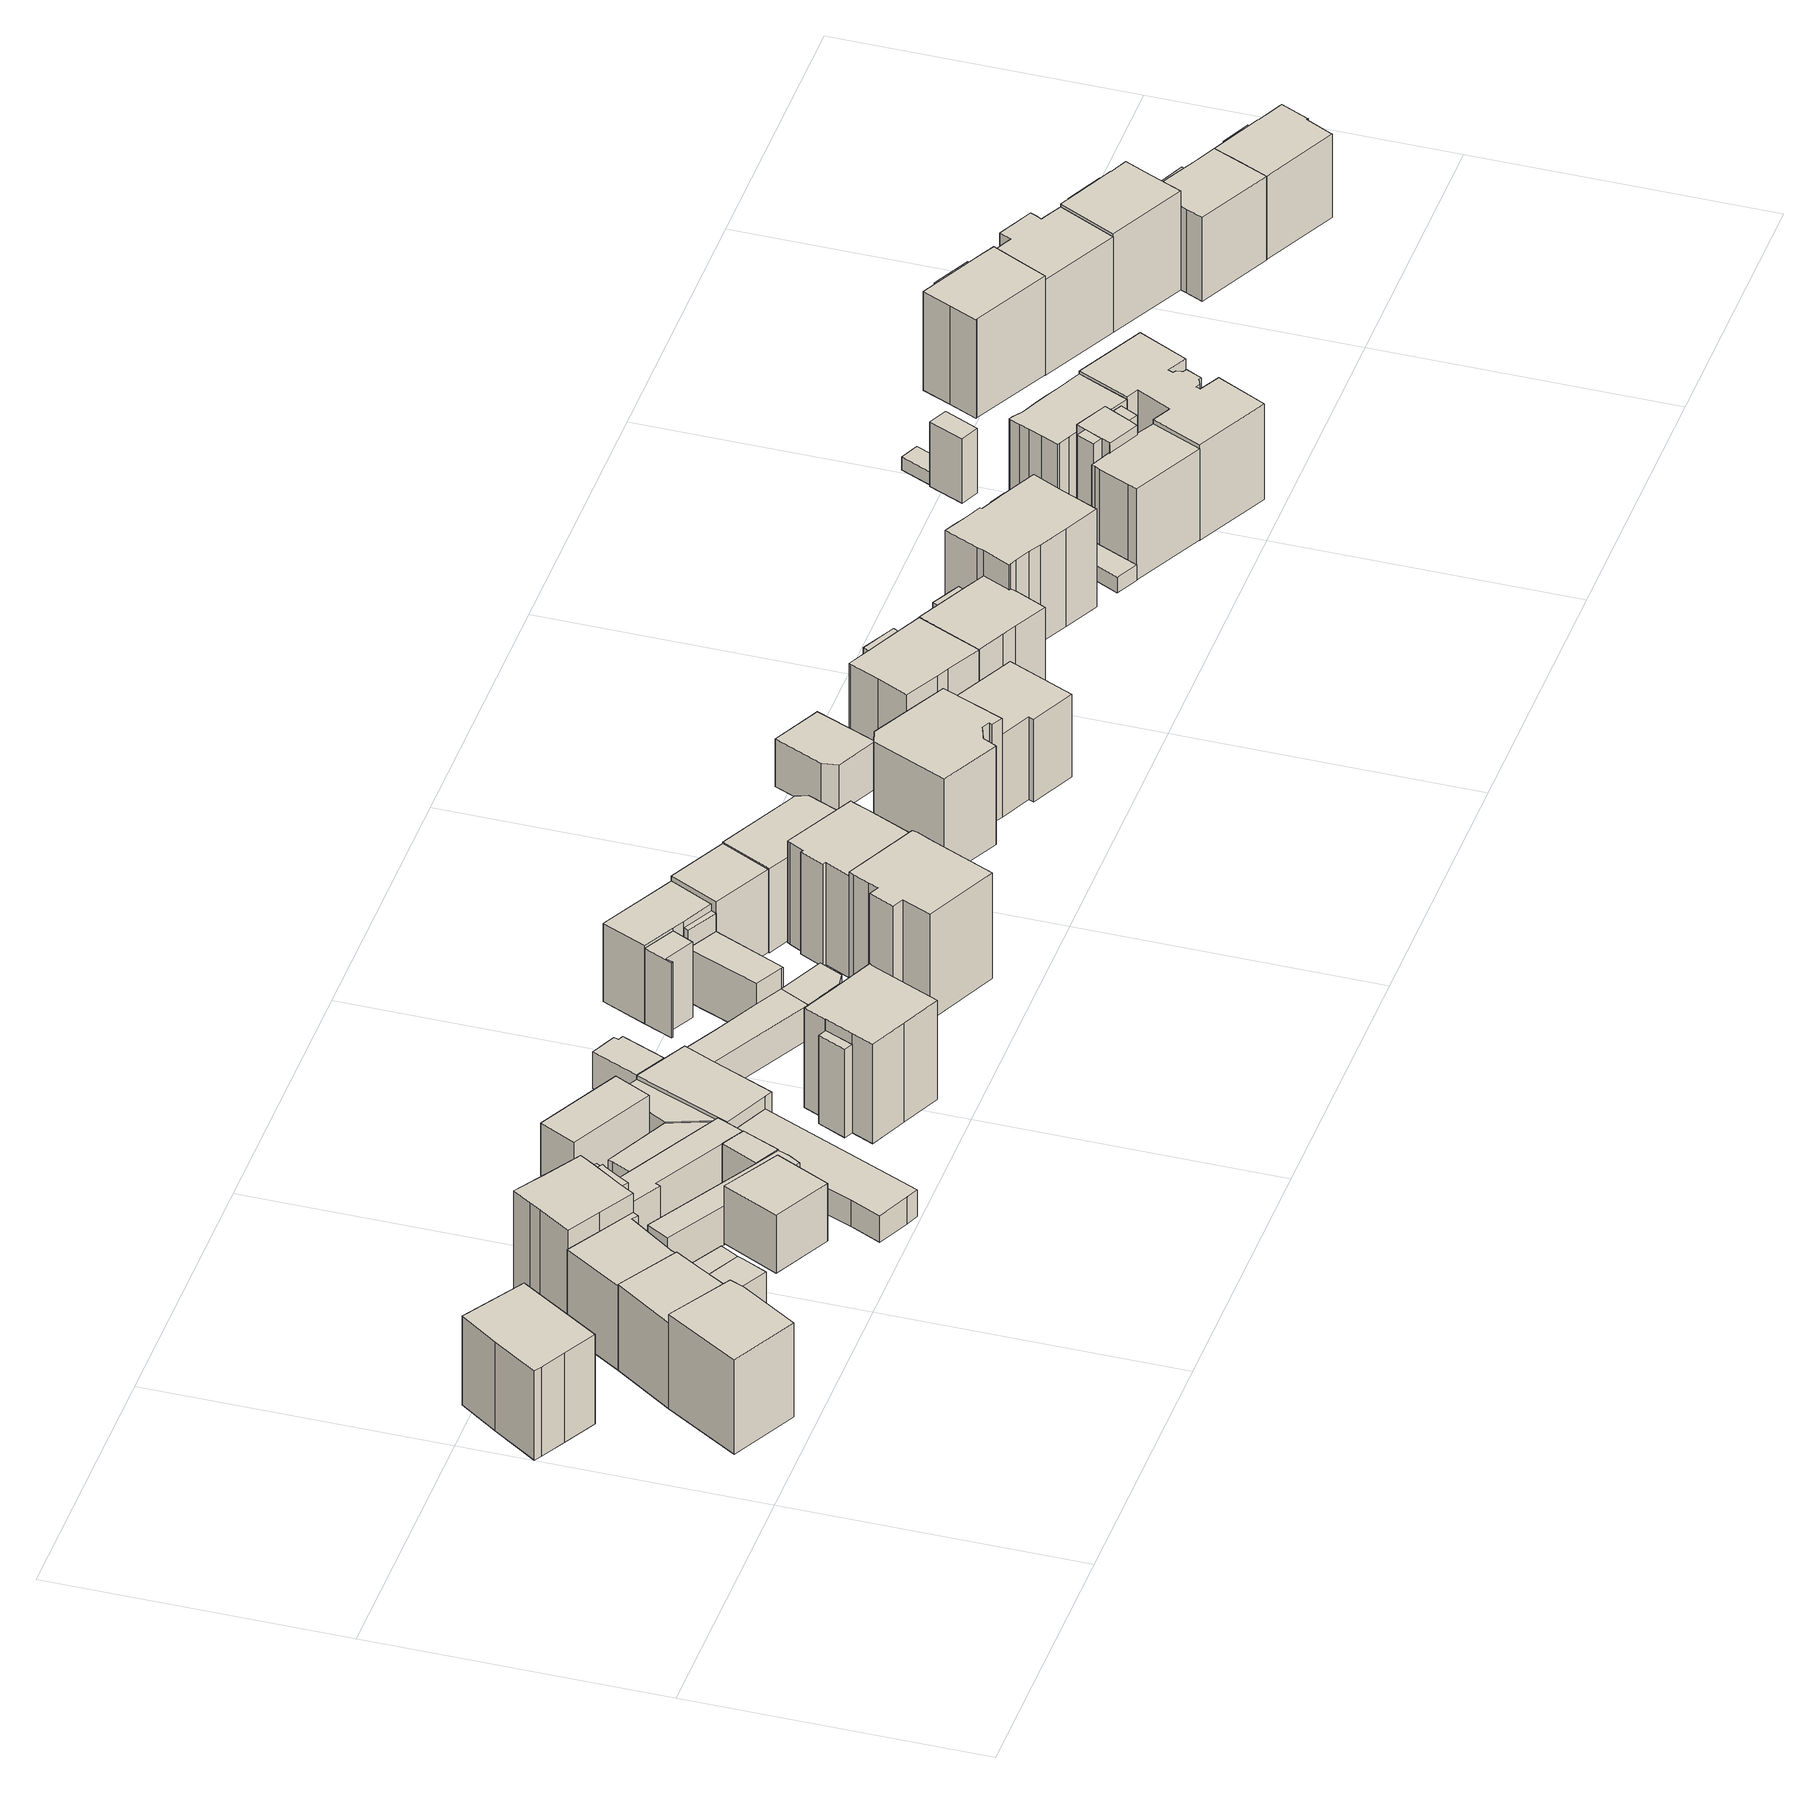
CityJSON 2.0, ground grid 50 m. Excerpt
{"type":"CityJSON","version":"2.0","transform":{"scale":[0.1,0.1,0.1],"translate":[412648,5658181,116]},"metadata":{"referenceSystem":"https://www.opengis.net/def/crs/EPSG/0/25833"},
"CityObjects":{
"building1":{"type":"Building","attributes":{"Dachtyp_tdc":"tdcHipAndGableRoof","Gemeindeschluessel":14612000,"Dachneigung":43.83,"QualitaetDacherkennung":58,"Geometrietyp2DReferenz":"3000","measuredHeight":19.87,"function":"31001_9998","roofType":"5000"},"geometry":[{"type":"Solid","lod":"1","boundaries":[[[[0,1,2,3,4,5,6]],[[7,8,9,10,11,12,13]],[[6,8,7,0]],[[5,9,8,6]],[[4,10,9,5]],[[3,11,10,4]],[[2,12,11,3]],[[1,13,12,2]],[[0,7,13,1]]]]}]},
"building2":{"type":"Building","attributes":{"Dachtyp_tdc":"tdcFreeFormRoof","Gemeindeschluessel":14612000,"Dachneigung":30.78,"QualitaetDacherkennung":81,"Geometrietyp2DReferenz":"3000","measuredHeight":19.62,"function":"31001_9998","roofType":"5000"},"geometry":[{"type":"Solid","lod":"1","boundaries":[[[[14,15,16,17,18]],[[19,20,21,22,23]],[[18,20,19,14]],[[17,21,20,18]],[[16,22,21,17]],[[15,23,22,16]],[[14,19,23,15]]]]}]},
"building3":{"type":"Building","attributes":{"Dachtyp_tdc":"tdcGableRoof","Gemeindeschluessel":14612000,"Dachneigung":15.34,"QualitaetDacherkennung":46,"Geometrietyp2DReferenz":"3000","measuredHeight":17.62,"function":"31001_9998","roofType":"3100"},"geometry":[{"type":"Solid","lod":"1","boundaries":[[[[24,25,26,27,28]],[[29,30,31,21,20]],[[28,30,29,24]],[[27,31,30,28]],[[26,21,31,27]],[[25,20,21,26]],[[24,29,20,25]]]]}]},
"building4":{"type":"Building","attributes":{"Dachtyp_tdc":"tdcPolyFlatRoof","Gemeindeschluessel":14612000,"Dachneigung":14.57,"QualitaetDacherkennung":54,"Geometrietyp2DReferenz":"3000","measuredHeight":4.86,"function":"31001_9998","roofType":"2100"},"geometry":[{"type":"Solid","lod":"1","boundaries":[[[[32,33,34,35,36,37]],[[38,39,40,41,42,43]],[[37,39,38,32]],[[36,40,39,37]],[[35,41,40,36]],[[34,42,41,35]],[[33,43,42,34]],[[32,38,43,33]]]]}]},
"building5":{"type":"Building","attributes":{"Dachtyp_tdc":"tdcGableRoof","Gemeindeschluessel":14612000,"Dachneigung":32.46,"QualitaetDacherkennung":53,"Geometrietyp2DReferenz":"3000","measuredHeight":18.03,"function":"31001_9998","roofType":"3100"},"geometry":[{"type":"Solid","lod":"1","boundaries":[[[[44,45,46,47,48,49,50,51,52,53]],[[54,55,30,56,29,57,58,59,60,61]],[[53,55,54,44]],[[52,30,55,53]],[[51,56,30,52]],[[50,29,56,51]],[[49,57,29,50]],[[48,58,57,49]],[[47,59,58,48]],[[46,60,59,47]],[[45,61,60,46]],[[44,54,61,45]]]]}]},
"building6":{"type":"Building","attributes":{"Dachtyp_tdc":"tdcPolyFlatRoof","Gemeindeschluessel":14612000,"Dachneigung":3.81,"QualitaetDacherkennung":83,"Geometrietyp2DReferenz":"3000","measuredHeight":7.12,"function":"31001_9998","roofType":"2100"},"geometry":[{"type":"Solid","lod":"1","boundaries":[[[[62,63,64,65,66]],[[67,68,69,70,71]],[[66,68,67,62]],[[65,69,68,66]],[[64,70,69,65]],[[63,71,70,64]],[[62,67,71,63]]]]}]},
"building7":{"type":"Building","attributes":{"Dachtyp_tdc":"tdcPolyFlatRoof","Gemeindeschluessel":14612000,"Dachneigung":2.77,"QualitaetDacherkennung":75,"Geometrietyp2DReferenz":"3000","measuredHeight":6.97,"function":"31001_9998","roofType":"2100"},"geometry":[{"type":"Solid","lod":"1","boundaries":[[[[66,65,72,73]],[[68,74,75,69]],[[73,74,68,66]],[[72,75,74,73]],[[65,69,75,72]],[[66,68,69,65]]]]}]},
"building8":{"type":"Building","attributes":{"Gemeindeschluessel":14612000,"Geometrietyp2DReferenz":"3000","function":"31001_9998","roofType":"9999"},"children":["building8-1","building8-2"]},
"building8-1":{"type":"BuildingPart","attributes":{"Dachtyp_tdc":"tdcGableRoof","Dachneigung":31.18,"QualitaetDacherkennung":73,"Geometrietyp2DReferenz":"3000","measuredHeight":21.24,"roofType":"3100"},"parents":["building8"],"geometry":[{"type":"Solid","lod":"1","boundaries":[[[[76,77,78,79,80,81,82,83,84,85,86]],[[87,88,89,90,91,92,93,60,94,58,95]],[[86,88,87,76]],[[85,89,88,86]],[[84,90,89,85]],[[83,91,90,84]],[[82,92,91,83]],[[81,93,92,82]],[[80,60,93,81]],[[79,94,60,80]],[[78,58,94,79]],[[77,95,58,78]],[[76,87,95,77]]]]}]},
"building8-2":{"type":"BuildingPart","attributes":{"Dachtyp_tdc":"tdcPolyFlatRoof","Dachneigung":25.65,"QualitaetDacherkennung":55,"Geometrietyp2DReferenz":"3000","measuredHeight":18.96,"roofType":"2100"},"parents":["building8"],"geometry":[{"type":"Solid","lod":"1","boundaries":[[[[96,97,98,99,100,101]],[[102,103,104,105,93,92]],[[101,102,92,96]],[[100,103,102,101]],[[99,104,103,100]],[[98,105,104,99]],[[97,93,105,98]],[[96,92,93,97]]]]}]},
"building9":{"type":"Building","attributes":{"Dachtyp_tdc":"tdcPolyFlatRoof","Gemeindeschluessel":14612000,"Dachneigung":0,"QualitaetDacherkennung":33,"Geometrietyp2DReferenz":"3000","measuredHeight":17.82,"function":"31001_9998","roofType":"1000"},"geometry":[{"type":"Solid","lod":"1","boundaries":[[[[106,107,108,109]],[[92,91,110,102]],[[109,91,92,106]],[[108,110,91,109]],[[107,102,110,108]],[[106,92,102,107]]]]}]},
"building10":{"type":"Building","attributes":{"Dachtyp_tdc":"tdcGableRoof","Gemeindeschluessel":14612000,"Dachneigung":32.48,"QualitaetDacherkennung":79,"Geometrietyp2DReferenz":"3000","measuredHeight":12.64,"function":"31001_9998","roofType":"3100"},"geometry":[{"type":"Solid","lod":"1","boundaries":[[[[111,112,113,114]],[[115,116,117,118]],[[114,116,115,111]],[[113,117,116,114]],[[112,118,117,113]],[[111,115,118,112]]]]}]},
"building11":{"type":"Building","attributes":{"Dachtyp_tdc":"tdcPolyFlatRoof","Gemeindeschluessel":14612000,"Dachneigung":46.85,"QualitaetDacherkennung":75,"Geometrietyp2DReferenz":"3000","measuredHeight":7.08,"function":"31001_9998","roofType":"2100"},"geometry":[{"type":"Solid","lod":"1","boundaries":[[[[119,120,121,122]],[[123,124,125,126]],[[122,124,123,119]],[[121,125,124,122]],[[120,126,125,121]],[[119,123,126,120]]]]}]},
"building12":{"type":"Building","attributes":{"Dachtyp_tdc":"tdcPolyFlatRoof","Gemeindeschluessel":14612000,"Dachneigung":2.74,"QualitaetDacherkennung":76,"Geometrietyp2DReferenz":"3000","measuredHeight":7.4,"function":"31001_9998","roofType":"2100"},"geometry":[{"type":"Solid","lod":"1","boundaries":[[[[127,128,129,130,131,132,133,134]],[[135,136,137,138,139,140,141,142]],[[134,136,135,127]],[[133,137,136,134]],[[132,138,137,133]],[[131,139,138,132]],[[130,140,139,131]],[[129,141,140,130]],[[128,142,141,129]],[[127,135,142,128]]]]}]},
"building13":{"type":"Building","attributes":{"Dachtyp_tdc":"tdcGableRoof","Gemeindeschluessel":14612000,"Dachneigung":26.68,"QualitaetDacherkennung":18,"Geometrietyp2DReferenz":"3000","measuredHeight":5.26,"function":"31001_9998","roofType":"3100"},"geometry":[{"type":"Solid","lod":"1","boundaries":[[[[143,144,145,146]],[[147,148,149,150]],[[146,148,147,143]],[[145,149,148,146]],[[144,150,149,145]],[[143,147,150,144]]]]}]},
"building14":{"type":"Building","attributes":{"Dachtyp_tdc":"tdcPolyFlatRoof","Gemeindeschluessel":14612000,"Dachneigung":6.48,"QualitaetDacherkennung":71,"Geometrietyp2DReferenz":"3000","measuredHeight":7.68,"function":"31001_9998","roofType":"2100"},"geometry":[{"type":"Solid","lod":"1","boundaries":[[[[151,152,153,154,155,156,157,158,159,160]],[[161,162,123,126,163,164,165,166,167,168]],[[160,162,161,151]],[[159,123,162,160]],[[158,126,123,159]],[[157,163,126,158]],[[156,164,163,157]],[[155,165,164,156]],[[154,166,165,155]],[[153,167,166,154]],[[152,168,167,153]],[[151,161,168,152]]]]}]},
"building15":{"type":"Building","attributes":{"Dachtyp_tdc":"tdcPolyFlatRoof","Gemeindeschluessel":14612000,"Dachneigung":2.71,"QualitaetDacherkennung":84,"Geometrietyp2DReferenz":"3000","measuredHeight":5.22,"function":"31001_9998","roofType":"2100"},"geometry":[{"type":"Solid","lod":"1","boundaries":[[[[169,170,171,172,173,174,175,176,177,178]],[[179,180,181,182,183,184,185,186,187,188]],[[178,180,179,169]],[[177,181,180,178]],[[176,182,181,177]],[[175,183,182,176]],[[174,184,183,175]],[[173,185,184,174]],[[172,186,185,173]],[[171,187,186,172]],[[170,188,187,171]],[[169,179,188,170]]]]}]},
"building16":{"type":"Building","attributes":{"Dachtyp_tdc":"tdcPolyFlatRoof","Gemeindeschluessel":14612000,"Dachneigung":3.63,"QualitaetDacherkennung":85,"Geometrietyp2DReferenz":"3000","measuredHeight":7.56,"function":"31001_9998","roofType":"2100"},"geometry":[{"type":"Solid","lod":"1","boundaries":[[[[189,190,191,192]],[[168,167,140,139]],[[192,167,168,189]],[[191,140,167,192]],[[190,139,140,191]],[[189,168,139,190]]]]}]},
"building17":{"type":"Building","attributes":{"Dachtyp_tdc":"tdcPolyFlatRoof","Gemeindeschluessel":14612000,"Dachneigung":0,"QualitaetDacherkennung":10,"Geometrietyp2DReferenz":"3000","measuredHeight":6.53,"function":"31001_9998","roofType":"1000"},"geometry":[{"type":"Solid","lod":"1","boundaries":[[[[193,194,195,196,197]],[[147,150,198,199,200]],[[197,150,147,193]],[[196,198,150,197]],[[195,199,198,196]],[[194,200,199,195]],[[193,147,200,194]]]]}]},
"building18":{"type":"Building","attributes":{"Dachtyp_tdc":"tdcPolyFlatRoof","Gemeindeschluessel":14612000,"Dachneigung":30.74,"QualitaetDacherkennung":47,"Geometrietyp2DReferenz":"3000","measuredHeight":11.88,"function":"31001_9998","roofType":"2100"},"geometry":[{"type":"Solid","lod":"1","boundaries":[[[[201,202,203,204,205]],[[206,207,208,209,210]],[[205,207,206,201]],[[204,208,207,205]],[[203,209,208,204]],[[202,210,209,203]],[[201,206,210,202]]]]}]},
"building19":{"type":"Building","attributes":{"Dachtyp_tdc":"tdcPolyFlatRoof","Gemeindeschluessel":14612000,"Dachneigung":0,"QualitaetDacherkennung":12,"Geometrietyp2DReferenz":"3000","measuredHeight":6.58,"function":"31001_9998","roofType":"1000"},"geometry":[{"type":"Solid","lod":"1","boundaries":[[[[211,212,213,214,215]],[[216,217,218,219,220]],[[215,217,216,211]],[[214,218,217,215]],[[213,219,218,214]],[[212,220,219,213]],[[211,216,220,212]]]]}]},
"building20":{"type":"Building","attributes":{"Dachtyp_tdc":"tdcPolyFlatRoof","Gemeindeschluessel":14612000,"Dachneigung":0,"QualitaetDacherkennung":79,"Geometrietyp2DReferenz":"3000","measuredHeight":7.33,"function":"31001_9998","roofType":"1000"},"geometry":[{"type":"Solid","lod":"1","boundaries":[[[[221,222,223,224,225,226,227,228]],[[229,186,185,220,219,230,231,232]],[[228,186,229,221]],[[227,185,186,228]],[[226,220,185,227]],[[225,219,220,226]],[[224,230,219,225]],[[223,231,230,224]],[[222,232,231,223]],[[221,229,232,222]]]]}]},
"building21":{"type":"Building","attributes":{"Gemeindeschluessel":14612000,"Geometrietyp2DReferenz":"3000","function":"31001_9998","roofType":"9999"},"children":["building21-1","building21-2"]},
"building21-1":{"type":"BuildingPart","attributes":{"Dachtyp_tdc":"tdcPolyFlatRoof","Dachneigung":13.12,"QualitaetDacherkennung":44,"Geometrietyp2DReferenz":"3000","measuredHeight":16.74,"roofType":"2100"},"parents":["building21"],"geometry":[{"type":"Solid","lod":"1","boundaries":[[[[233,234,235,236,237]],[[238,239,240,241,242]],[[237,239,238,233]],[[236,240,239,237]],[[235,241,240,236]],[[234,242,241,235]],[[233,238,242,234]]]]}]},
"building21-2":{"type":"BuildingPart","attributes":{"Dachtyp_tdc":"tdcGableRoof","Dachneigung":34.16,"QualitaetDacherkennung":60,"Geometrietyp2DReferenz":"3000","measuredHeight":21.2,"roofType":"3100"},"parents":["building21"],"geometry":[{"type":"Solid","lod":"1","boundaries":[[[[243,244,245,246,247,248,249,250,251,252,253]],[[254,255,256,257,241,240,239,258,259,260,261]],[[253,255,254,243]],[[252,256,255,253]],[[251,257,256,252]],[[250,241,257,251]],[[249,240,241,250]],[[248,239,240,249]],[[247,258,239,248]],[[246,259,258,247]],[[245,260,259,246]],[[244,261,260,245]],[[243,254,261,244]]]]}]},
"building22":{"type":"Building","attributes":{"Dachtyp_tdc":"tdcPolyFlatRoof","Gemeindeschluessel":14612000,"Dachneigung":7,"QualitaetDacherkennung":64,"Geometrietyp2DReferenz":"3000","measuredHeight":7.24,"function":"31001_9998","roofType":"2100"},"geometry":[{"type":"Solid","lod":"1","boundaries":[[[[262,263,264,265,266,267,268]],[[269,270,271,272,273,274,275]],[[268,270,269,262]],[[267,271,270,268]],[[266,272,271,267]],[[265,273,272,266]],[[264,274,273,265]],[[263,275,274,264]],[[262,269,275,263]]]]}]},
"building23":{"type":"Building","attributes":{"Dachtyp_tdc":"tdcPolyFlatRoof","Gemeindeschluessel":14612000,"Dachneigung":0,"QualitaetDacherkennung":48,"Geometrietyp2DReferenz":"3000","measuredHeight":6.42,"function":"31001_9998","roofType":"1000"},"geometry":[{"type":"Solid","lod":"1","boundaries":[[[[276,277,278,279,280,281]],[[282,283,284,285,286,287]],[[281,283,282,276]],[[280,284,283,281]],[[279,285,284,280]],[[278,286,285,279]],[[277,287,286,278]],[[276,282,287,277]]]]}]},
"building24":{"type":"Building","attributes":{"Dachtyp_tdc":"tdcPolyFlatRoof","Gemeindeschluessel":14612000,"Dachneigung":0,"QualitaetDacherkennung":83,"Geometrietyp2DReferenz":"3000","measuredHeight":3.41,"function":"31001_9998","roofType":"1000"},"geometry":[{"type":"Solid","lod":"1","boundaries":[[[[288,289,290,291,292,293]],[[294,295,296,297,298,299]],[[293,295,294,288]],[[292,296,295,293]],[[291,297,296,292]],[[290,298,297,291]],[[289,299,298,290]],[[288,294,299,289]]]]}]},
"building25":{"type":"Building","attributes":{"Dachtyp_tdc":"tdcPolyFlatRoof","Gemeindeschluessel":14612000,"Dachneigung":0,"QualitaetDacherkennung":58,"Geometrietyp2DReferenz":"3000","measuredHeight":6.44,"function":"31001_9998","roofType":"1000"},"geometry":[{"type":"Solid","lod":"1","boundaries":[[[[277,300,301,302,303,278]],[[287,286,304,305,306,307]],[[278,286,287,277]],[[303,304,286,278]],[[302,305,304,303]],[[301,306,305,302]],[[300,307,306,301]],[[277,287,307,300]]]]}]},
"building26":{"type":"Building","attributes":{"Dachtyp_tdc":"tdcPolyFlatRoof","Gemeindeschluessel":14612000,"Dachneigung":22.92,"QualitaetDacherkennung":73,"Geometrietyp2DReferenz":"3000","measuredHeight":11.26,"function":"31001_9998","roofType":"2100"},"geometry":[{"type":"Solid","lod":"1","boundaries":[[[[308,309,310,311,312]],[[313,314,315,316,317]],[[312,314,313,308]],[[311,315,314,312]],[[310,316,315,311]],[[309,317,316,310]],[[308,313,317,309]]]]}]},
"building27":{"type":"Building","attributes":{"Gemeindeschluessel":14612000,"Geometrietyp2DReferenz":"3000","function":"31001_9998","roofType":"9999"},"children":["building27-1","building27-2","building27-3"]},
"building27-1":{"type":"BuildingPart","attributes":{"Dachtyp_tdc":"tdcPolyFlatRoof","Dachneigung":29.05,"QualitaetDacherkennung":44,"Geometrietyp2DReferenz":"3000","measuredHeight":15.56,"roofType":"2100"},"parents":["building27"],"geometry":[{"type":"Solid","lod":"1","boundaries":[[[[318,319,320,321,322,323]],[[324,325,326,327,328,329]],[[323,325,324,318]],[[322,326,325,323]],[[321,327,326,322]],[[320,328,327,321]],[[319,329,328,320]],[[318,324,329,319]]]]}]},
"building27-2":{"type":"BuildingPart","attributes":{"Dachtyp_tdc":"tdcGableRoof","Dachneigung":30.24,"QualitaetDacherkennung":71,"Geometrietyp2DReferenz":"3000","measuredHeight":16.05,"roofType":"3100"},"parents":["building27"],"geometry":[{"type":"Solid","lod":"1","boundaries":[[[[330,331,332,333,334,335,336]],[[337,338,325,324,339,340,341]],[[336,338,337,330]],[[335,325,338,336]],[[334,324,325,335]],[[333,339,324,334]],[[332,340,339,333]],[[331,341,340,332]],[[330,337,341,331]]]]}]},
"building27-3":{"type":"BuildingPart","attributes":{"Dachtyp_tdc":"tdcPolyFlatRoof","Dachneigung":48.49,"QualitaetDacherkennung":27,"Geometrietyp2DReferenz":"3000","measuredHeight":14.07,"roofType":"2100"},"parents":["building27"],"geometry":[{"type":"Solid","lod":"1","boundaries":[[[[342,343,344,345]],[[346,338,337,347]],[[345,338,346,342]],[[344,337,338,345]],[[343,347,337,344]],[[342,346,347,343]]]]}]},
"building28":{"type":"Building","attributes":{"Dachtyp_tdc":"tdcFreeFormRoof","Gemeindeschluessel":14612000,"Dachneigung":34.97,"QualitaetDacherkennung":68,"Geometrietyp2DReferenz":"3000","measuredHeight":22.95,"function":"31001_9998","roofType":"5000"},"geometry":[{"type":"Solid","lod":"1","boundaries":[[[[348,349,350,351,352,353,354,355,356,357,358,359]],[[360,361,362,363,364,365,366,367,368,369,370,371]],[[359,361,360,348]],[[358,362,361,359]],[[357,363,362,358]],[[356,364,363,357]],[[355,365,364,356]],[[354,366,365,355]],[[353,367,366,354]],[[352,368,367,353]],[[351,369,368,352]],[[350,370,369,351]],[[349,371,370,350]],[[348,360,371,349]]]]}]},
"building29":{"type":"Building","attributes":{"Dachtyp_tdc":"tdcGableRoof","Gemeindeschluessel":14612000,"Dachneigung":12.14,"QualitaetDacherkennung":58,"Geometrietyp2DReferenz":"3000","measuredHeight":16.21,"function":"31001_9998","roofType":"3100"},"geometry":[{"type":"Solid","lod":"1","boundaries":[[[[372,373,374,375]],[[376,316,377,378]],[[375,316,376,372]],[[374,377,316,375]],[[373,378,377,374]],[[372,376,378,373]]]]}]},
"building30":{"type":"Building","attributes":{"Dachtyp_tdc":"tdcFreeFormRoof","Gemeindeschluessel":14612000,"Dachneigung":29.93,"QualitaetDacherkennung":79,"Geometrietyp2DReferenz":"3000","measuredHeight":21.31,"function":"31001_9998","roofType":"5000"},"geometry":[{"type":"Solid","lod":"1","boundaries":[[[[379,380,381,382,383,384,385,386,387,388,389,390]],[[391,392,393,394,395,396,397,398,399,367,366,400]],[[390,392,391,379]],[[389,393,392,390]],[[388,394,393,389]],[[387,395,394,388]],[[386,396,395,387]],[[385,397,396,386]],[[384,398,397,385]],[[383,399,398,384]],[[382,367,399,383]],[[381,366,367,382]],[[380,400,366,381]],[[379,391,400,380]]]]}]},
"building31":{"type":"Building","attributes":{"Dachtyp_tdc":"tdcPolyFlatRoof","Gemeindeschluessel":14612000,"Dachneigung":2.85,"QualitaetDacherkennung":61,"Geometrietyp2DReferenz":"3000","measuredHeight":15.98,"function":"31001_9998","roofType":"2100"},"geometry":[{"type":"Solid","lod":"1","boundaries":[[[[401,402,403,404,405,406,407,408,409,410]],[[411,412,413,414,415,416,417,418,419,420]],[[410,412,411,401]],[[409,413,412,410]],[[408,414,413,409]],[[407,415,414,408]],[[406,416,415,407]],[[405,417,416,406]],[[404,418,417,405]],[[403,419,418,404]],[[402,420,419,403]],[[401,411,420,402]]]]}]},
"building32":{"type":"Building","attributes":{"Dachtyp_tdc":"tdcFreeFormRoof","Gemeindeschluessel":14612000,"Dachneigung":11.11,"QualitaetDacherkennung":34,"Geometrietyp2DReferenz":"3000","measuredHeight":20.57,"function":"31001_9998","roofType":"5000"},"geometry":[{"type":"Solid","lod":"1","boundaries":[[[[421,422,423,424,425,426,427,428,429,430]],[[431,432,433,434,435,436,437,438,439,440]],[[430,432,431,421]],[[429,433,432,430]],[[428,434,433,429]],[[427,435,434,428]],[[426,436,435,427]],[[425,437,436,426]],[[424,438,437,425]],[[423,439,438,424]],[[422,440,439,423]],[[421,431,440,422]]]]}]},
"building33":{"type":"Building","attributes":{"Dachtyp_tdc":"tdcFreeFormRoof","Gemeindeschluessel":14612000,"Dachneigung":34.84,"QualitaetDacherkennung":68,"Geometrietyp2DReferenz":"3000","measuredHeight":10.63,"function":"31001_9998","roofType":"5000"},"geometry":[{"type":"Solid","lod":"1","boundaries":[[[[441,442,443,444,445,446]],[[447,448,449,450,451,452]],[[446,448,447,441]],[[445,449,448,446]],[[444,450,449,445]],[[443,451,450,444]],[[442,452,451,443]],[[441,447,452,442]]]]}]},
"building34":{"type":"Building","attributes":{"Dachtyp_tdc":"tdcFreeFormRoof","Gemeindeschluessel":14612000,"Dachneigung":29.26,"QualitaetDacherkennung":76,"Geometrietyp2DReferenz":"3000","measuredHeight":17.23,"function":"31001_9998","roofType":"5000"},"geometry":[{"type":"Solid","lod":"1","boundaries":[[[[453,454,455,456,457,458]],[[435,434,459,460,461,462]],[[458,434,435,453]],[[457,459,434,458]],[[456,460,459,457]],[[455,461,460,456]],[[454,462,461,455]],[[453,435,462,454]]]]}]},
"building35":{"type":"Building","attributes":{"Gemeindeschluessel":14612000,"Geometrietyp2DReferenz":"3000","function":"31001_9998","roofType":"9999"},"children":["building35-1","building35-2"]},
"building35-1":{"type":"BuildingPart","attributes":{"Dachtyp_tdc":"tdcGableRoof","Dachneigung":40.13,"QualitaetDacherkennung":74,"Geometrietyp2DReferenz":"3000","measuredHeight":16.15,"roofType":"3100"},"parents":["building35"],"geometry":[{"type":"Solid","lod":"1","boundaries":[[[[463,464,465,466,467,468,469,470,471,472,473]],[[474,475,476,477,478,479,480,481,482,483,484]],[[472,475,474,473]],[[471,476,475,472]],[[470,477,476,471]],[[469,478,477,470]],[[468,479,478,469]],[[467,480,479,468]],[[466,481,480,467]],[[465,482,481,466]],[[464,483,482,465]],[[463,484,483,464]],[[473,474,484,463]]]]}]},
"building35-2":{"type":"BuildingPart","attributes":{"Dachtyp_tdc":"tdcPolyFlatRoof","Dachneigung":25.84,"QualitaetDacherkennung":57,"Geometrietyp2DReferenz":"3000","measuredHeight":13.7,"roofType":"2100"},"parents":["building35"],"geometry":[{"type":"Solid","lod":"1","boundaries":[[[[485,486,487,488,489,490]],[[475,474,491,492,493,494]],[[489,474,475,490]],[[488,491,474,489]],[[487,492,491,488]],[[486,493,492,487]],[[485,494,493,486]],[[490,475,494,485]]]]}]},
"building36":{"type":"Building","attributes":{"Gemeindeschluessel":14612000,"Geometrietyp2DReferenz":"3000","function":"31001_9998","roofType":"9999"},"children":["building36-1","building36-2"]},
"building36-1":{"type":"BuildingPart","attributes":{"Dachtyp_tdc":"tdcPolyFlatRoof","Dachneigung":25.95,"QualitaetDacherkennung":52,"Geometrietyp2DReferenz":"3000","measuredHeight":13.47,"roofType":"2100"},"parents":["building36"],"geometry":[{"type":"Solid","lod":"1","boundaries":[[[[495,496,497,498,499,500]],[[501,502,503,504,505,506]],[[499,502,501,500]],[[498,503,502,499]],[[497,504,503,498]],[[496,505,504,497]],[[495,506,505,496]],[[500,501,506,495]]]]}]},
"building36-2":{"type":"BuildingPart","attributes":{"Dachtyp_tdc":"tdcGableRoof","Dachneigung":40.02,"QualitaetDacherkennung":76,"Geometrietyp2DReferenz":"3000","measuredHeight":16.13,"roofType":"3100"},"parents":["building36"],"geometry":[{"type":"Solid","lod":"1","boundaries":[[[[507,508,509,510,511,512,513,514,515,516,517,518]],[[501,519,520,521,522,523,524,525,478,526,476,502]],[[518,501,502,507]],[[517,519,501,518]],[[516,520,519,517]],[[515,521,520,516]],[[514,522,521,515]],[[513,523,522,514]],[[512,524,523,513]],[[511,525,524,512]],[[510,478,525,511]],[[509,526,478,510]],[[508,476,526,509]],[[507,502,476,508]]]]}]},
"building37":{"type":"Building","attributes":{"Dachtyp_tdc":"tdcGableRoof","Gemeindeschluessel":14612000,"Dachneigung":32.98,"QualitaetDacherkennung":72,"Geometrietyp2DReferenz":"3000","measuredHeight":20.44,"function":"31001_9998","roofType":"3100"},"geometry":[{"type":"Solid","lod":"1","boundaries":[[[[527,528,529,530,531,532,533,534,535,536,537,538,539,540,541,542,543]],[[544,545,546,547,548,549,550,551,552,553,554,555,556,557,558,559,560]],[[543,545,544,527]],[[542,546,545,543]],[[541,547,546,542]],[[540,548,547,541]],[[539,549,548,540]],[[538,550,549,539]],[[537,551,550,538]],[[536,552,551,537]],[[535,553,552,536]],[[534,554,553,535]],[[533,555,554,534]],[[532,556,555,533]],[[531,557,556,532]],[[530,558,557,531]],[[529,559,558,530]],[[528,560,559,529]],[[527,544,560,528]]]]}]},
"building38":{"type":"Building","attributes":{"Dachtyp_tdc":"tdcPolyFlatRoof","Gemeindeschluessel":14612000,"Dachneigung":8.75,"QualitaetDacherkennung":53,"Geometrietyp2DReferenz":"3000","measuredHeight":3.23,"function":"31001_9998","roofType":"2100"},"geometry":[{"type":"Solid","lod":"1","boundaries":[[[[561,562,563,564,565]],[[566,567,568,569,570]],[[565,567,566,561]],[[564,568,567,565]],[[563,569,568,564]],[[562,570,569,563]],[[561,566,570,562]]]]}]},
"building39":{"type":"Building","attributes":{"Dachtyp_tdc":"tdcPolyFlatRoof","Gemeindeschluessel":14612000,"Dachneigung":11.95,"QualitaetDacherkennung":78,"Geometrietyp2DReferenz":"3000","measuredHeight":3.2,"function":"31001_9998","roofType":"2100"},"geometry":[{"type":"Solid","lod":"1","boundaries":[[[[571,572,573,574,575]],[[576,577,578,579,580]],[[575,577,576,571]],[[574,578,577,575]],[[573,579,578,574]],[[572,580,579,573]],[[571,576,580,572]]]]}]},
"building40":{"type":"Building","attributes":{"Gemeindeschluessel":14612000,"Geometrietyp2DReferenz":"3000","function":"31001_9998","roofType":"9999"},"children":["building40-1","building40-2","building40-3","building40-4","building40-5"]},
"building40-1":{"type":"BuildingPart","attributes":{"Dachtyp_tdc":"tdcCutGableRoof","Dachneigung":2.21,"QualitaetDacherkennung":51,"Geometrietyp2DReferenz":"3000","measuredHeight":18.94,"roofType":"9999"},"parents":["building40"],"geometry":[{"type":"Solid","lod":"1","boundaries":[[[[581,582,583,584,585,586,587,588,589,590,591,592,593,594,595,596,597,598,599,600]],[[601,602,603,604,605,606,607,608,609,610,611,612,613,614,615,616,617,618,619,620]],[[600,602,601,581]],[[599,603,602,600]],[[598,604,603,599]],[[597,605,604,598]],[[596,606,605,597]],[[595,607,606,596]],[[594,608,607,595]],[[593,609,608,594]],[[592,610,609,593]],[[591,611,610,592]],[[590,612,611,591]],[[589,613,612,590]],[[588,614,613,589]],[[587,615,614,588]],[[586,616,615,587]],[[585,617,616,586]],[[584,618,617,585]],[[583,619,618,584]],[[582,620,619,583]],[[581,601,620,582]]]]}]},
"building40-2":{"type":"BuildingPart","attributes":{"Dachtyp_tdc":"tdcPolyFlatRoof","Dachneigung":0,"QualitaetDacherkennung":72,"Geometrietyp2DReferenz":"3000","measuredHeight":18.76,"roofType":"1000"},"parents":["building40"],"geometry":[{"type":"Solid","lod":"1","boundaries":[[[[621,622,623,624,625,626,627,628,629,630]],[[631,632,633,634,635,636,637,614,613,638]],[[629,632,631,630]],[[628,633,632,629]],[[627,634,633,628]],[[626,635,634,627]],[[625,636,635,626]],[[624,637,636,625]],[[623,614,637,624]],[[622,613,614,623]],[[621,638,613,622]],[[630,631,638,621]]]]}]},
"building40-3":{"type":"BuildingPart","attributes":{"Dachtyp_tdc":"tdcPolyFlatRoof","Dachneigung":3.55,"QualitaetDacherkennung":32,"Geometrietyp2DReferenz":"3000","measuredHeight":18.78,"roofType":"2100"},"parents":["building40"],"geometry":[{"type":"Solid","lod":"1","boundaries":[[[[639,640,625,624]],[[641,637,636,642]],[[624,637,641,639]],[[625,636,637,624]],[[640,642,636,625]],[[639,641,642,640]]]]}]},
"building40-4":{"type":"BuildingPart","attributes":{"Dachtyp_tdc":"tdcPolyFlatRoof","Dachneigung":0,"QualitaetDacherkennung":28,"Geometrietyp2DReferenz":"3000","measuredHeight":18.7,"roofType":"1000"},"parents":["building40"],"geometry":[{"type":"Solid","lod":"1","boundaries":[[[[621,630,643,644]],[[638,645,646,631]],[[644,645,638,621]],[[643,646,645,644]],[[630,631,646,643]],[[621,638,631,630]]]]}]},
"building40-5":{"type":"BuildingPart","attributes":{"Dachtyp_tdc":"tdcCutGableRoof","Dachneigung":2.29,"QualitaetDacherkennung":64,"Geometrietyp2DReferenz":"3000","measuredHeight":18.95,"roofType":"9999"},"parents":["building40"],"geometry":[{"type":"Solid","lod":"1","boundaries":[[[[647,648,649,650,651,652,653,654,655,656,657,658,659]],[[660,661,662,663,576,580,635,634,633,632,664,665,666]],[[659,661,660,647]],[[658,662,661,659]],[[657,663,662,658]],[[656,576,663,657]],[[655,580,576,656]],[[654,635,580,655]],[[653,634,635,654]],[[652,633,634,653]],[[651,632,633,652]],[[650,664,632,651]],[[649,665,664,650]],[[648,666,665,649]],[[647,660,666,648]]]]}]},
"building41":{"type":"Building","attributes":{"Dachtyp_tdc":"tdcPolyFlatRoof","Gemeindeschluessel":14612000,"Dachneigung":8.91,"QualitaetDacherkennung":60,"Geometrietyp2DReferenz":"3000","measuredHeight":3.02,"function":"31001_9998","roofType":"2100"},"geometry":[{"type":"Solid","lod":"1","boundaries":[[[[667,668,669,670,671]],[[672,673,674,675,676]],[[671,673,672,667]],[[670,674,673,671]],[[669,675,674,670]],[[668,676,675,669]],[[667,672,676,668]]]]}]},
"building42":{"type":"Building","attributes":{"Dachtyp_tdc":"tdcFreeFormRoof","Gemeindeschluessel":14612000,"Dachneigung":66.33,"QualitaetDacherkennung":14,"Geometrietyp2DReferenz":"3000","measuredHeight":14.04,"function":"31001_9998","roofType":"5000"},"geometry":[{"type":"Solid","lod":"1","boundaries":[[[[677,678,679,680]],[[681,682,683,684]],[[680,682,681,677]],[[679,683,682,680]],[[678,684,683,679]],[[677,681,684,678]]]]}]},
"building43":{"type":"Building","attributes":{"Dachtyp_tdc":"tdcFreeFormRoof","Gemeindeschluessel":14612000,"Dachneigung":31.12,"QualitaetDacherkennung":55,"Geometrietyp2DReferenz":"3000","measuredHeight":19.37,"function":"31001_9998","roofType":"5000"},"geometry":[{"type":"Solid","lod":"1","boundaries":[[[[685,686,687,688,689,690,691,692,693,694,695,696,697,698,699,700,701,702,703,704]],[[705,706,707,708,709,710,711,712,713,714,715,716,717,718,719,720,721,722,723,724]],[[704,706,705,685]],[[703,707,706,704]],[[702,708,707,703]],[[701,709,708,702]],[[700,710,709,701]],[[699,711,710,700]],[[698,712,711,699]],[[697,713,712,698]],[[696,714,713,697]],[[695,715,714,696]],[[694,716,715,695]],[[693,717,716,694]],[[692,718,717,693]],[[691,719,718,692]],[[690,720,719,691]],[[689,721,720,690]],[[688,722,721,689]],[[687,723,722,688]],[[686,724,723,687]],[[685,705,724,686]]]]}]},
"building44":{"type":"Building","attributes":{"Dachtyp_tdc":"tdcPolyFlatRoof","Gemeindeschluessel":14612000,"Dachneigung":5.91,"QualitaetDacherkennung":79,"Geometrietyp2DReferenz":"3000","measuredHeight":2.58,"function":"31001_9998","roofType":"2100"},"geometry":[{"type":"Solid","lod":"1","boundaries":[[[[725,726,727,728]],[[729,730,731,732]],[[728,730,729,725]],[[727,731,730,728]],[[726,732,731,727]],[[725,729,732,726]]]]}]},
"building45":{"type":"Building","attributes":{"Gemeindeschluessel":14612000,"Geometrietyp2DReferenz":"3000","function":"31001_9998","roofType":"9999"},"children":["building45-1","building45-2"]},
"building45-1":{"type":"BuildingPart","attributes":{"Dachtyp_tdc":"tdcPolyFlatRoof","Dachneigung":28.3,"QualitaetDacherkennung":73,"Geometrietyp2DReferenz":"3000","measuredHeight":16.94,"roofType":"2100"},"parents":["building45"],"geometry":[{"type":"Solid","lod":"1","boundaries":[[[[733,734,735,736]],[[737,738,739,740]],[[736,738,737,733]],[[735,739,738,736]],[[734,740,739,735]],[[733,737,740,734]]]]}]},
"building45-2":{"type":"BuildingPart","attributes":{"Dachtyp_tdc":"tdcGableRoof","Dachneigung":30.63,"QualitaetDacherkennung":71,"Geometrietyp2DReferenz":"3000","measuredHeight":20.13,"roofType":"3100"},"parents":["building45"],"geometry":[{"type":"Solid","lod":"1","boundaries":[[[[741,742,743,744,745,746,747,748,749]],[[750,751,752,739,738,753,754,755,756]],[[749,751,750,741]],[[748,752,751,749]],[[747,739,752,748]],[[746,738,739,747]],[[745,753,738,746]],[[744,754,753,745]],[[743,755,754,744]],[[742,756,755,743]],[[741,750,756,742]]]]}]},
"building46":{"type":"Building","attributes":{"Dachtyp_tdc":"tdcFreeFormRoof","Gemeindeschluessel":14612000,"Dachneigung":30.27,"QualitaetDacherkennung":76,"Geometrietyp2DReferenz":"3000","measuredHeight":20.16,"function":"31001_9998","roofType":"5000"},"geometry":[{"type":"Solid","lod":"1","boundaries":[[[[757,758,759,760,761,762,763,764,765,766]],[[767,768,769,770,771,772,773,774,775,776]],[[766,768,767,757]],[[765,769,768,766]],[[764,770,769,765]],[[763,771,770,764]],[[762,772,771,763]],[[761,773,772,762]],[[760,774,773,761]],[[759,775,774,760]],[[758,776,775,759]],[[757,767,776,758]]]]}]},
"building47":{"type":"Building","attributes":{"Gemeindeschluessel":14612000,"Geometrietyp2DReferenz":"3000","function":"31001_9998","roofType":"9999"},"children":["building47-1","building47-2"]},
"building47-1":{"type":"BuildingPart","attributes":{"Dachtyp_tdc":"tdcGableRoof","Dachneigung":30.57,"QualitaetDacherkennung":74,"Geometrietyp2DReferenz":"3000","measuredHeight":20.18,"roofType":"3100"},"parents":["building47"],"geometry":[{"type":"Solid","lod":"1","boundaries":[[[[777,778,779,780,781,782,783,784]],[[772,771,785,786,787,788,789,790]],[[784,771,772,777]],[[783,785,771,784]],[[782,786,785,783]],[[781,787,786,782]],[[780,788,787,781]],[[779,789,788,780]],[[778,790,789,779]],[[777,772,790,778]]]]}]},
"building47-2":{"type":"BuildingPart","attributes":{"Dachtyp_tdc":"tdcPolyFlatRoof","Dachneigung":29.9,"QualitaetDacherkennung":76,"Geometrietyp2DReferenz":"3000","measuredHeight":16.83,"roofType":"2100"},"parents":["building47"],"geometry":[{"type":"Solid","lod":"1","boundaries":[[[[791,792,793,794]],[[785,795,796,786]],[[794,795,785,791]],[[793,796,795,794]],[[792,786,796,793]],[[791,785,786,792]]]]}]},
"building48":{"type":"Building","attributes":{"Gemeindeschluessel":14612000,"Geometrietyp2DReferenz":"3000","function":"31001_9998","roofType":"9999"},"children":["building48-1","building48-2"]},
"building48-1":{"type":"BuildingPart","attributes":{"Dachtyp_tdc":"tdcPolyFlatRoof","Dachneigung":29.42,"QualitaetDacherkennung":76,"Geometrietyp2DReferenz":"3000","measuredHeight":14.33,"roofType":"2100"},"parents":["building48"],"geometry":[{"type":"Solid","lod":"1","boundaries":[[[[797,798,799,800]],[[801,802,803,804]],[[800,802,801,797]],[[799,803,802,800]],[[798,804,803,799]],[[797,801,804,798]]]]}]},
"building48-2":{"type":"BuildingPart","attributes":{"Dachtyp_tdc":"tdcGableRoof","Dachneigung":31.16,"QualitaetDacherkennung":74,"Geometrietyp2DReferenz":"3000","measuredHeight":17.32,"roofType":"3100"},"parents":["building48"],"geometry":[{"type":"Solid","lod":"1","boundaries":[[[[805,806,807,808,809,810,811,812]],[[802,813,814,815,816,790,789,803]],[[811,813,802,812]],[[810,814,813,811]],[[809,815,814,810]],[[808,816,815,809]],[[807,790,816,808]],[[806,789,790,807]],[[805,803,789,806]],[[812,802,803,805]]]]}]},
"building49":{"type":"Building","attributes":{"Gemeindeschluessel":14612000,"Geometrietyp2DReferenz":"3000","function":"31001_9998","roofType":"9999"},"children":["building49-1","building49-2"]},
"building49-1":{"type":"BuildingPart","attributes":{"Dachtyp_tdc":"tdcGableRoof","Dachneigung":32.11,"QualitaetDacherkennung":76,"Geometrietyp2DReferenz":"3000","measuredHeight":17.25,"roofType":"3100"},"parents":["building49"],"geometry":[{"type":"Solid","lod":"1","boundaries":[[[[817,818,811,819,810,820,821,822,823,824,825,826,827]],[[828,829,830,831,832,833,834,835,836,837,838,839,840]],[[827,829,828,817]],[[826,830,829,827]],[[825,831,830,826]],[[824,832,831,825]],[[823,833,832,824]],[[822,834,833,823]],[[821,835,834,822]],[[820,836,835,821]],[[810,837,836,820]],[[819,838,837,810]],[[811,839,838,819]],[[818,840,839,811]],[[817,828,840,818]]]]}]},
"building49-2":{"type":"BuildingPart","attributes":{"Dachtyp_tdc":"tdcPolyFlatRoof","Dachneigung":30.06,"QualitaetDacherkennung":70,"Geometrietyp2DReferenz":"3000","measuredHeight":14.19,"roofType":"2100"},"parents":["building49"],"geometry":[{"type":"Solid","lod":"1","boundaries":[[[[841,842,843,844]],[[845,828,840,846]],[[844,828,845,841]],[[843,840,828,844]],[[842,846,840,843]],[[841,845,846,842]]]]}]}
},
"vertices":[
[14,369,173],[58,346,173],[115,316,173],[206,455,173],[101,519,173],[54,453,173],[2,376,173],[14,369,6],[2,376,6],[54,453,6],[101,519,6],[206,455,6],[115,316,6],[58,346,6],
[104,95,183],[218,37,183],[281,135,183],[291,159,183],[183,222,183],[104,95,6],[183,222,6],[291,159,6],[281,135,6],[218,37,6],
[252,322,167],[183,222,167],[291,159,167],[330,223,167],[354,262,167],[252,322,6],[354,262,6],[330,223,6],
[330,223,49],[367,204,49],[393,254,49],[361,271,49],[359,272,49],[354,262,49],[330,223,8],[354,262,8],[359,272,8],[361,271,8],[393,254,8],[367,204,8],
[416,351,164],[426,344,164],[433,354,164],[371,389,164],[317,420,164],[316,421,164],[252,322,164],[304,292,164],[354,262,164],[359,272,164],[416,351,6],[359,272,6],[304,292,6],[316,421,6],[317,420,6],[371,389,6],[433,354,6],[426,344,6],
[367,204,76],[461,155,76],[482,198,76],[486,207,76],[393,254,76],[367,204,7],[393,254,7],[486,207,7],[482,198,7],[461,155,7],
[503,238,76],[411,289,76],[411,289,7],[503,238,7],
[366,495,199],[353,475,199],[317,420,199],[374,388,199],[433,354,199],[451,382,199],[484,432,199],[492,444,199],[500,457,199],[442,492,199],[387,527,199],[366,495,6],[387,527,6],[442,492,6],[500,457,6],[492,444,6],[484,432,6],[451,382,6],[374,388,6],[353,475,6],
[484,432,191],[451,382,191],[466,372,191],[481,396,191],[494,417,191],[499,422,191],[499,422,6],[494,417,6],[481,396,6],[466,372,6],
[484,432,185],[499,422,185],[506,434,185],[492,444,185],[506,434,6],
[547,166,117],[646,116,117],[691,208,117],[595,262,117],[547,166,9],[595,262,9],[691,208,9],[646,116,9],
[546,405,60],[573,455,60],[545,470,60],[519,419,60],[546,405,6],[519,419,6],[545,470,6],[573,455,6],
[691,208,79],[730,185,79],[743,206,79],[751,225,79],[710,247,79],[517,357,79],[495,319,79],[595,262,79],[691,208,6],[595,262,6],[495,319,6],[517,357,6],[710,247,6],[751,225,6],[743,206,6],[730,185,6],
[641,419,51],[659,456,51],[629,471,51],[611,435,51],[641,419,7],[611,435,7],[629,471,7],[659,456,7],
[618,376,79],[741,310,79],[780,289,79],[793,317,79],[801,335,79],[641,419,79],[611,435,79],[573,455,79],[546,405,79],[615,368,79],[618,376,6],[615,368,6],[611,435,6],[641,419,6],[801,335,6],[793,317,6],[780,289,6],[741,310,6],
[667,41,58],[723,15,58],[745,6,58],[870,282,58],[793,317,58],[780,289,58],[751,225,58],[743,206,58],[730,185,58],[692,93,58],[667,41,8],[692,93,8],[730,185,8],[743,206,8],[751,225,8],[780,289,8],[793,317,8],[870,282,8],[745,6,8],[723,15,8],
[741,310,80],[710,247,80],[751,225,80],[780,289,80],
[641,419,72],[801,335,72],[774,410,72],[662,464,72],[659,456,72],[662,464,7],[774,410,7],[801,335,7],
[647,512,105],[791,439,105],[822,501,105],[779,523,105],[678,574,105],[647,512,7],[678,574,7],[779,523,7],[822,501,7],[791,439,7],
[774,410,74],[801,335,74],[863,481,74],[822,501,74],[791,439,74],[774,410,8],[791,439,8],[822,501,8],[863,481,8],[801,335,8],
[883,276,81],[931,384,81],[954,434,81],[915,454,81],[863,481,81],[801,335,81],[793,317,81],[870,282,81],[883,276,8],[915,454,8],[954,434,8],[931,384,8],
[919,214,175],[897,166,175],[912,159,175],[934,208,175],[933,208,175],[919,214,10],[933,208,10],[934,208,10],[912,159,10],[897,166,10],
[1082,181,196],[1085,185,196],[1054,199,196],[1016,216,196],[951,246,196],[933,208,196],[934,208,196],[912,159,196],[895,122,196],[960,93,196],[1028,62,196],[1082,181,10],[1028,62,10],[960,93,10],[895,122,10],[951,246,10],[1016,216,10],[1054,199,10],[1085,185,10],
[863,481,82],[915,454,82],[948,529,82],[939,533,82],[942,541,82],[922,550,82],[898,561,82],[863,481,14],[898,561,14],[922,550,14],[942,541,14],[939,533,14],[948,529,14],[915,454,14],
[931,384,76],[1112,290,76],[1138,340,76],[1092,364,76],[1013,403,76],[954,434,76],[931,384,11],[954,434,11],[1013,403,11],[1092,364,11],[1138,340,11],[1112,290,11],
[1082,181,46],[1152,149,46],[1176,205,46],[1076,250,46],[1054,199,46],[1085,185,46],[1082,181,12],[1085,185,12],[1054,199,12],[1076,250,12],[1176,205,12],[1152,149,12],
[1177,260,76],[1198,264,76],[1217,303,76],[1142,338,76],[1142,338,11],[1217,303,11],[1198,264,11],[1177,260,11],
[1138,340,114],[1142,338,114],[1197,460,114],[1145,487,114],[1092,364,114],[1138,340,14],[1092,364,14],[1145,487,14],[1197,460,14],[1142,338,14],
[1075,534,154],[1053,485,154],[1055,484,154],[1060,496,154],[1111,470,154],[1129,506,154],[1075,534,13],[1129,506,13],[1111,470,13],[1060,496,13],[1055,484,13],[1053,485,13],
[1202,469,160],[1239,543,160],[1236,544,160],[1109,609,160],[1075,534,160],[1129,506,160],[1149,496,160],[1202,469,13],[1149,496,13],[1109,609,13],[1236,544,13],[1239,543,13],
[1145,487,148],[1197,460,148],[1202,469,148],[1149,496,148],[1145,487,13],[1197,460,13],
[1232,179,210],[1210,129,210],[1336,71,210],[1387,183,210],[1399,207,210],[1401,216,210],[1275,276,210],[1270,267,210],[1258,240,210],[1250,223,210],[1233,231,210],[1213,188,210],[1232,179,12],[1213,188,12],[1233,231,12],[1250,223,12],[1258,240,12],[1270,267,12],[1275,276,12],[1401,216,12],[1399,207,12],[1387,183,12],[1336,71,12],[1210,129,12],
[1297,409,169],[1339,493,169],[1239,543,169],[1197,460,169],[1297,409,14],[1239,543,14],[1339,493,14],
[1290,322,203],[1296,319,203],[1275,276,203],[1401,216,203],[1402,218,203],[1439,297,203],[1450,323,203],[1453,328,203],[1331,389,203],[1328,384,203],[1315,360,203],[1310,362,203],[1290,322,12],[1310,362,12],[1315,360,12],[1328,384,12],[1331,389,12],[1453,328,12],[1450,323,12],[1439,297,12],[1402,218,12],[1296,319,12],
[1453,328,172],[1484,399,172],[1486,404,172],[1479,424,172],[1474,426,172],[1340,492,172],[1339,493,172],[1297,409,172],[1295,407,172],[1331,389,172],[1453,328,15],[1331,389,15],[1295,407,15],[1297,409,15],[1339,493,15],[1340,492,15],[1474,426,15],[1479,424,15],[1486,404,15],[1484,399,15],
[1550,212,200],[1651,162,200],[1663,186,200],[1688,195,200],[1702,188,200],[1700,183,200],[1718,173,200],[1764,279,200],[1631,346,200],[1608,340,200],[1550,212,15],[1608,340,15],[1631,346,15],[1764,279,15],[1718,173,15],[1700,183,15],[1702,188,15],[1688,195,15],[1663,186,15],[1651,162,15],
[1727,374,106],[1772,479,106],[1771,479,106],[1689,519,106],[1651,435,106],[1656,409,106],[1727,374,17],[1656,409,17],[1651,435,17],[1689,519,17],[1771,479,17],[1772,479,17],
[1718,173,170],[1772,148,170],[1768,139,170],[1844,103,170],[1895,215,170],[1764,279,170],[1895,215,15],[1844,103,15],[1768,139,15],[1772,148,15],
[1840,450,154],[1838,447,154],[1815,397,154],[1790,344,154],[1849,314,154],[1870,304,154],[1929,274,154],[1954,329,154],[1979,383,154],[1940,402,154],[1881,430,154],[1881,430,18],[1940,402,18],[1979,383,18],[1954,329,18],[1929,274,18],[1870,304,18],[1849,314,18],[1790,344,18],[1815,397,18],[1838,447,18],[1840,450,18],
[1946,413,151],[1928,422,151],[1907,432,151],[1887,442,151],[1881,430,151],[1940,402,151],[1887,442,18],[1907,432,18],[1928,422,18],[1946,413,18],
[2075,351,150],[2059,359,150],[2035,371,150],[2026,376,150],[2020,363,150],[2069,339,150],[2069,339,18],[2020,363,18],[2026,376,18],[2035,371,18],[2059,359,18],[2075,351,18],
[2020,363,155],[1979,383,155],[1954,328,155],[1929,274,155],[1976,251,155],[2000,239,155],[2057,210,155],[2083,264,155],[2086,273,155],[2083,274,155],[2105,321,155],[2069,339,155],[2105,321,18],[2083,274,18],[2086,273,18],[2083,264,18],[2057,210,18],[2000,239,18],[1976,251,18],[1954,328,18],
[2178,370,202],[2152,383,202],[2136,391,202],[2110,333,202],[2105,321,202],[2083,274,202],[2086,273,202],[2097,268,202],[2123,255,202],[2144,244,202],[2193,219,202],[2253,190,202],[2281,250,202],[2308,305,202],[2246,335,202],[2204,354,202],[2205,358,202],[2178,370,19],[2205,358,19],[2204,354,19],[2246,335,19],[2308,305,19],[2281,250,19],[2253,190,19],[2193,219,19],[2144,244,19],[2123,255,19],[2097,268,19],[2086,273,19],[2083,274,19],[2105,321,19],[2110,333,19],[2136,391,19],[2152,383,19],
[2295,171,48],[2333,152,48],[2368,228,48],[2339,241,48],[2332,245,48],[2295,171,19],[2332,245,19],[2339,241,19],[2368,228,19],[2333,152,19],
[2368,228,49],[2371,234,49],[2395,286,49],[2366,299,49],[2339,241,49],[2368,228,20],[2339,241,20],[2366,299,20],[2395,286,20],[2371,234,20],
[2440,384,193],[2431,365,193],[2423,348,193],[2413,325,193],[2400,296,193],[2404,294,193],[2423,285,193],[2438,278,193],[2494,251,193],[2495,252,193],[2537,230,193],[2550,259,193],[2569,300,193],[2577,317,193],[2562,324,193],[2538,335,193],[2513,347,193],[2496,355,193],[2462,370,193],[2445,382,193],[2440,384,20],[2445,382,20],[2462,370,20],[2496,355,20],[2513,347,20],[2538,335,20],[2562,324,20],[2577,317,20],[2569,300,20],[2550,259,20],[2537,230,20],[2495,252,20],[2494,251,20],[2438,278,20],[2423,285,20],[2404,294,20],[2400,296,20],[2413,325,20],[2423,348,20],[2431,365,20],
[2486,236,207],[2494,251,207],[2438,278,207],[2431,262,207],[2416,232,207],[2409,217,207],[2408,217,207],[2463,191,207],[2464,193,207],[2471,206,207],[2471,206,20],[2464,193,20],[2463,191,20],[2408,217,20],[2409,217,20],[2416,232,20],[2431,262,20],[2486,236,20],
[2414,270,207],[2400,240,207],[2414,270,20],[2400,240,20],
[2486,198,207],[2502,228,207],[2502,228,20],[2486,198,20],
[2456,91,190],[2465,109,190],[2488,160,190],[2495,176,190],[2464,193,190],[2463,191,190],[2408,217,190],[2409,217,190],[2371,234,190],[2368,228,190],[2364,219,190],[2341,168,190],[2333,152,190],[2456,91,20],[2333,152,20],[2341,168,20],[2364,219,20],[2495,176,20],[2488,160,20],[2465,109,20],
[2395,361,49],[2423,348,49],[2440,384,49],[2444,393,49],[2415,406,49],[2395,361,21],[2415,406,21],[2444,393,21],[2440,384,21],[2423,348,21],
[2435,456,143],[2466,442,143],[2493,500,143],[2461,515,143],[2435,456,22],[2461,515,22],[2493,500,22],[2466,442,22],
[2558,220,198],[2527,160,198],[2495,176,198],[2456,91,198],[2581,29,198],[2623,113,198],[2588,131,198],[2591,138,198],[2598,135,198],[2610,140,198],[2615,138,198],[2628,165,198],[2622,168,198],[2620,179,198],[2615,182,198],[2619,191,198],[2653,174,198],[2695,258,198],[2577,317,198],[2537,230,198],[2558,220,19],[2537,230,19],[2577,317,19],[2695,258,19],[2653,174,19],[2619,191,19],[2615,182,19],[2620,179,19],[2622,168,19],[2628,165,19],[2615,138,19],[2610,140,19],[2598,135,19],[2591,138,19],[2588,131,19],[2623,113,19],[2581,29,19],[2456,91,19],[2495,176,19],[2527,160,19],
[2484,566,49],[2461,515,49],[2493,500,49],[2516,552,49],[2484,566,25],[2516,552,25],[2493,500,25],[2461,515,25],
[2800,560,188],[2735,592,188],[2725,572,188],[2790,540,188],[2800,560,25],[2790,540,25],[2725,572,25],[2735,592,25],
[2638,497,210],[2641,496,210],[2772,430,210],[2795,477,210],[2819,525,210],[2790,540,210],[2725,572,210],[2682,593,210],[2660,544,210],[2638,497,25],[2660,544,25],[2682,593,25],[2819,525,25],[2795,477,25],[2772,430,25],[2641,496,25],
[2924,500,203],[2863,529,203],[2853,509,203],[2819,525,203],[2772,430,203],[2903,364,203],[2951,461,203],[2950,462,203],[2914,480,203],[2919,489,203],[2924,500,24],[2919,489,24],[2914,480,24],[2950,462,24],[2951,461,24],[2903,364,24],[2772,430,24],[2819,525,24],[2853,509,24],[2863,529,24],
[2903,364,209],[3034,299,209],[3059,354,209],[3080,399,209],[3049,413,209],[3049,414,209],[2986,444,209],[2951,461,209],[2986,444,24],[3049,414,24],[3049,413,24],[3080,399,24],[3059,354,24],[3034,299,24],
[2986,444,186],[3049,414,186],[3059,433,186],[2996,463,186],[2996,463,24],[3059,433,24],
[3152,334,161],[3103,356,161],[3095,337,161],[3143,313,161],[3152,334,24],[3143,313,24],[3095,337,24],[3103,356,24],
[3095,337,181],[3059,354,181],[3034,299,181],[3029,288,181],[3016,260,181],[3142,198,181],[3185,293,181],[3143,313,181],[3185,293,24],[3142,198,24],[3016,260,24],[3029,288,24],
[3272,252,181],[3223,275,181],[3164,246,181],[3271,135,181],[3272,138,181],[3294,182,181],[3297,181,181],[3297,182,181],[3319,229,181],[3316,230,181],[3272,251,181],[3272,252,25],[3272,251,25],[3316,230,25],[3319,229,25],[3297,182,25],[3297,181,25],[3294,182,25],[3272,138,25],[3271,135,25],[3142,198,25],[3164,246,25],[3185,293,25],[3223,275,25],
[3281,270,161],[3231,293,161],[3223,275,161],[3272,252,161],[3281,270,25],[3231,293,25]
]}
